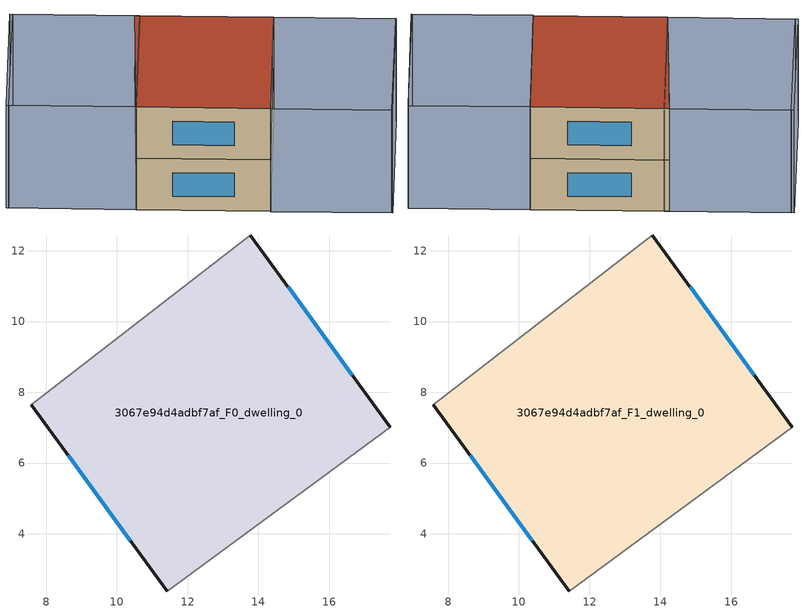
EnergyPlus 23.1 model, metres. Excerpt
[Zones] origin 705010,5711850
3067e94d4adbf7af_F0_dwelling_0
 floor ground (EU_floor_Construction): 13.77,12.45 17.72,7.02 11.42,2.38 7.58,7.64 z0
 wall outside (EU_wall_Construction): 17.72,7.02 13.77,12.45 / 7.58,7.64 11.42,2.38 z0:3
 wall adiabatic (EU_wall_Construction): 13.77,12.45 7.58,7.64 / 11.42,2.38 17.72,7.02 z0:3
 window (EU_Window_Construction): 16.65,8.48 14.83,10.98 / 8.62,6.22 10.38,3.81 z0.81:2.19
3067e94d4adbf7af_F1_dwelling_0
 floor to 3067e94d4adbf7af_F0_dwelling_0 (EU_floor_Construction): 13.76,12.45 17.72,7.02 11.42,2.38 7.58,7.64 z3
 wall outside (EU_wall_Construction): 17.72,7.02 13.77,12.45 / 7.58,7.64 11.42,2.38 z3:6
 wall adiabatic (EU_wall_Construction): 13.77,12.45 7.58,7.64 / 11.42,2.38 17.72,7.02 z3:6
 window (EU_Window_Construction): 16.65,8.48 14.83,10.98 / 8.62,6.22 10.38,3.81 z3.81:5.19
 roof outside (EU_roof_Construction): 17.72,7.02 13.77,12.45 7.58,7.64 11.42,2.38 z6
shading: 14.86,-2.35 21.19,2.26 / 10.28,17.23 3.96,12.61 / 11.4,2.37 17.72,7.02 / 17.72,7.02 21.22,2.26 / 21.22,2.26 14.89,-2.39 / 14.89,-2.39 11.4,2.37 / 7.58,7.64 3.87,12.73 / 3.87,12.73 10.2,17.34 / 10.2,17.34 13.9,12.25 / 13.9,12.25 7.58,7.64 z0:6
[Building]
EU S2 Campaign: North Axis=0; Terrain=City; Solar Distribution=FullExterior
[Site:Location]
London: Latitude=51.5; Longitude=-0.5; Time Zone=0; Elevation=25
[SizingPeriod:WeatherFileDays]
AnnualSizingPeriod: Begin Month=1; Begin Day of Month=1; End Month=12; End Day of Month=31; Day of Week for Start Day=Monday; Use Weather File Daylight Saving Period=No; Use Weather File Rain and Snow Indicators=No
[MATERIAL]
EU_InternalMass_Material: Roughness=MediumRough; Thickness=0.1; Conductivity=1; Density=1800; Specific Heat=900; Thermal Absorptance=0.9; Solar Absorptance=0.7; Visible Absorptance=0.7
[MATERIAL:NOMASS] Roughness=MediumRough; Thermal Absorptance=0.9; Solar Absorptance=0.7; Visible Absorptance=0.7
Name | Thermal Resistance
EU_wall_NoMass | 0.727863
EU_roof_NoMass | 0.773354
EU_floor_NoMass | 1.79329
[WINDOWMATERIAL:SIMPLEGLAZINGSYSTEM]
EU_Window_SimpleGlazing: UFactor=2.58614; Solar Heat Gain Coefficient=0.76; Visible Transmittance=0.76
[CONSTRUCTION]
EU_wall_Construction: EU_wall_NoMass
EU_roof_Construction: EU_roof_NoMass
EU_floor_Construction: EU_floor_NoMass
EU_Window_Construction: EU_Window_SimpleGlazing
EU_InternalMass_Construction: EU_InternalMass_Material
[ZONE] Type=1; Multiplier=1; Ceiling Height=autocalculate; Volume=155.245; Floor Area=autocalculate; Part of Total Floor Area=Yes
3067e94d4adbf7af_F0_dwelling_0; 3067e94d4adbf7af_F1_dwelling_0
[INTERNALMASS] Construction=EU_InternalMass_Construction; Surface Area=51.7483
Name | Zone or ZoneList
3067e94d4adbf7af_F0_dwelling_0_EU_InternalMass | 3067e94d4adbf7af_F0_dwelling_0
3067e94d4adbf7af_F1_dwelling_0_EU_InternalMass | 3067e94d4adbf7af_F1_dwelling_0
[OTHEREQUIPMENT] Fuel Type=Electricity; Design Level Calculation Method=Watts/Area; Power per Zone Floor Area=1; Fraction Latent=0; Fraction Radiant=0; Fraction Lost=0; Carbon Dioxide Generation Rate=0; EndUse Subcategory=EU_Step8_InternalGains
Name | Zone or ZoneList or Space or SpaceList | Schedule
EU_Step8_InternalGain_3067e94d4adbf7af_F0_dwelling_0_f000 | 3067e94d4adbf7af_F0_dwelling_0 | EU_Step8_GainSchedule_3067e94d4adbf7af_F0_dwelling_0_f000
EU_Step8_InternalGain_3067e94d4adbf7af_F1_dwelling_0_f000 | 3067e94d4adbf7af_F1_dwelling_0 | EU_Step8_GainSchedule_3067e94d4adbf7af_F1_dwelling_0_f000
[ZONEVENTILATION:DESIGNFLOWRATE] Schedule=EU_AlwaysOn; Design Flow Rate Calculation Method=AirChanges/Hour; Air Changes per Hour=0.484901; Ventilation Type=Natural; Fan Pressure Rise=0; Fan Total Efficiency=1; Constant Term Coefficient=1; Temperature Term Coefficient=0; Velocity Term Coefficient=0; Velocity Squared Term Coefficient=0; Minimum Indoor Temperature=-100; Maximum Indoor Temperature=100; Delta Temperature=-100; Minimum Outdoor Temperature=-100; Maximum Outdoor Temperature=100; Maximum Wind Speed=40
Name | Zone or ZoneList or Space or SpaceList
EU_ConstantAir_3067e94d4adbf7af_F0_dwelling_0 | 3067e94d4adbf7af_F0_dwelling_0
EU_ConstantAir_3067e94d4adbf7af_F1_dwelling_0 | 3067e94d4adbf7af_F1_dwelling_0
[HVACTEMPLATE:THERMOSTAT] Constant Heating Setpoint=20; Constant Cooling Setpoint=50
EU_HeatOnly_3067e94d4adbf7af_F0_dwelling_0; EU_HeatOnly_3067e94d4adbf7af_F1_dwelling_0
[HVACTEMPLATE:ZONE:IDEALLOADSAIRSYSTEM] System Availability Schedule=EU_AlwaysOn; Maximum Heating Supply Air Temperature=50; Minimum Cooling Supply Air Temperature=13; Maximum Heating Supply Air Humidity Ratio=0.0156; Minimum Cooling Supply Air Humidity Ratio=0.0077; Heating Limit=NoLimit; Cooling Limit=NoLimit; Heating Availability Schedule=EU_AlwaysOn; Cooling Availability Schedule=EU_CoolingOff; Dehumidification Control Type=ConstantSensibleHeatRatio; Cooling Sensible Heat Ratio=0.7; Dehumidification Setpoint=60; Humidification Control Type=None; Humidification Setpoint=30; Outdoor Air Method=None; Outdoor Air Flow Rate per Person=0.00944; Outdoor Air Flow Rate per Zone Floor Area=0; Outdoor Air Flow Rate per Zone=0; Demand Controlled Ventilation Type=None; Outdoor Air Economizer Type=NoEconomizer; Heat Recovery Type=None; Sensible Heat Recovery Effectiveness=0.7; Latent Heat Recovery Effectiveness=0.65
Name | Template Thermostat
3067e94d4adbf7af_F0_dwelling_0 | EU_HeatOnly_3067e94d4adbf7af_F0_dwelling_0
3067e94d4adbf7af_F1_dwelling_0 | EU_HeatOnly_3067e94d4adbf7af_F1_dwelling_0
[SIZING:ZONE] Zone Cooling Design Supply Air Temperature Input Method=SupplyAirTemperature; Zone Cooling Design Supply Air Temperature=13; Zone Heating Design Supply Air Temperature Input Method=SupplyAirTemperature; Zone Heating Design Supply Air Temperature=50; Zone Cooling Design Supply Air Humidity Ratio=0.008; Zone Heating Design Supply Air Humidity Ratio=0.008; Cooling Design Air Flow Method=DesignDay; Cooling Design Air Flow Rate=0; Cooling Minimum Air Flow per Zone Floor Area=0.000762; Cooling Minimum Air Flow=0; Cooling Minimum Air Flow Fraction=0.2; Heating Design Air Flow Method=DesignDay; Heating Design Air Flow Rate=0; Heating Maximum Air Flow per Zone Floor Area=0.002032; Heating Maximum Air Flow=0.141576; Heating Maximum Air Flow Fraction=0.3; Account for Dedicated Outdoor Air System=No; Dedicated Outdoor Air System Control Strategy=NeutralSupplyAir; Dedicated Outdoor Air Low Setpoint Temperature for Design=autosize; Dedicated Outdoor Air High Setpoint Temperature for Design=autosize; Zone Load Sizing Method=Sensible Load Only No Latent Load; Zone Latent Cooling Design Supply Air Humidity Ratio Input Method=HumidityRatioDifference; Zone Cooling Design Supply Air Humidity Ratio Difference=0.005; Zone Latent Heating Design Supply Air Humidity Ratio Input Method=HumidityRatioDifference; Zone Humidification Design Supply Air Humidity Ratio Difference=0.005
3067e94d4adbf7af_F0_dwelling_0; 3067e94d4adbf7af_F1_dwelling_0
[SCHEDULE:CONSTANT]
Name | Hourly Value
EU_AlwaysOn | 1
EU_CoolingOff | 0
[SCHEDULE:FILE] Column Number=1; Rows to Skip at Top=0; Number of Hours of Data=8760; Column Separator=Comma; Interpolate to Timestep=No; Minutes per Item=60; Adjust Schedule for Daylight Savings=Yes
Name | File
EU_Step8_GainSchedule_3067e94d4adbf7af_F0_dwelling_0_f000 | ../../schedules/3067e94d4adbf7af/3067e94d4adbf7af_F0_dwelling_0_f000_gain.csv
EU_Step8_GainSchedule_3067e94d4adbf7af_F1_dwelling_0_f000 | ../../schedules/3067e94d4adbf7af/3067e94d4adbf7af_F1_dwelling_0_f000_gain.csv
